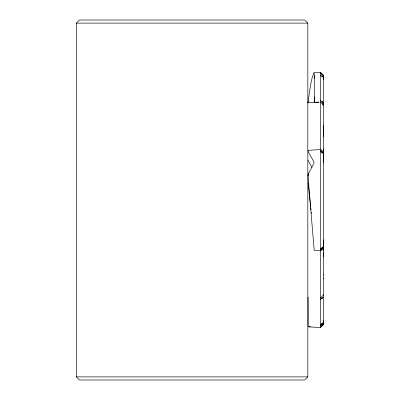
<?xml version="1.0" encoding="UTF-8"?>
<svg xmlns="http://www.w3.org/2000/svg" width="400" height="400" viewBox="0 0 400 400"><rect width="100%" height="100%" fill="white"/><g stroke="black" fill="none" stroke-linecap="round" stroke-linejoin="round"><path stroke-width="0.6" d="M314.305 96.865L314.335 102.795L314.265 75.89A6.18 0.49 -89.6 0 0 313.975 72.935L312.215 77.33M320.54 250.3L320.54 327.58L308.945 326.885L308.17 326.48L308.13 297.15M323.645 324.44L323.645 320.215M323.645 278.81L323.645 278.28M323.645 274.695L323.645 274.27M323.645 256.975L323.645 239.84M323.645 162.495L323.645 148.93M323.645 136.555L323.645 125.46M323.645 105.765L323.645 105.16L322.09 103.61M323.645 79.68L323.645 75.505L323.645 250.85M313.875 72.76L320.54 72.37L320.54 250.81L314.265 250.395L314.145 249.91L308.13 177.7L308.175 174.205L313.955 163.35L313.955 161.965A164.345 22.21 63.3 0 0 309.62 154.24L308.17 151.81L308.13 150.39L320.54 149.505L323.645 152.665M308.13 175.61L308.305 173.85M76.36 23.105L79.46 20L304.715 20L307.82 23.105L307.82 376.895L304.715 380L79.46 380L76.355 376.895L76.36 23.105L307.82 23.105M320.54 297.93L323.645 294.825M307.775 102.705L318.91 102.145L314.93 102.36A6.2 0.65 -89.3 0 1 314.32 97.78M308.945 326.885L309.62 326.855A164.345 74.54 -83.2 0 0 310.585 326.6M76.355 376.895L307.82 376.895M320.54 102.06L323.645 105.16M320.54 149.505L322.09 151.09M311.875 167.29L308.13 160.315M310.18 202.315L308.15 183.38A1.58 1.555 -12.9 0 1 308.185 183.215M310.24 202.91L310.625 206.465M310.75 207.655L311.005 210.025M311.26 212.39L311.39 213.565M314.265 75.89L314.305 78.27M323.645 252.4L323.645 324.48M308.13 101.675L308.13 102.91M308.14 102.165A129.36 9.225 -87.8 0 1 312.21 77.625M322.09 325.75L320.54 327.39L323.645 324.385L322.09 325.75M322.09 249.23L320.54 250.81L323.645 247.705L322.09 249.23M323.645 247.165L320.54 249.735L323.645 247.165M322.09 247.485L320.54 248.925L322.09 248.16L323.645 246.755L322.09 247.485M322.09 297.975L320.54 299.38L323.645 297.31L322.09 297.975M323.645 323.39L322.09 324.755L320.54 325.42L323.645 323.39M322.09 323.2L320.54 324.385L322.09 324.025L323.645 322.865L322.09 323.2M323.645 77.085L322.09 76.75L320.54 75.57L322.09 75.93L323.645 77.085M323.645 153.565L322.09 152.84L320.54 151.4L322.09 152.16L323.645 153.565M323.645 102.655L322.09 101.885L323.645 103.475L320.54 100.595L323.645 102.655M323.645 75.785L320.54 72.99L323.645 75.785M323.645 75.565L320.54 72.56L323.645 75.565"/></g></svg>
